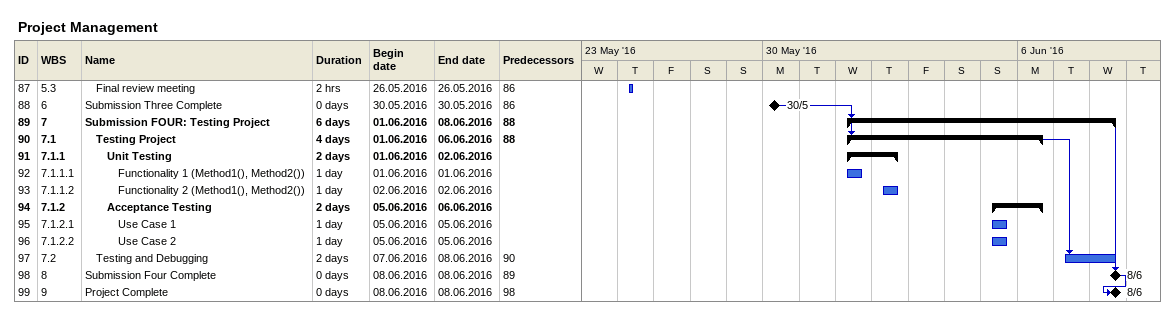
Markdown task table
Project Management

| ID | WBS | Task | Duration | Start | Finish | Predecessors |
|---|---|---|---|---|---|---|
| 87 | 5.3 | Final review meeting | 2h | 2016-05-26 | 2016-05-26 | 86 |
| 88 | 6 | Submission Three Complete | 0d | 2016-05-30 | 2016-05-30 | 86 |
| 89 | 7 | **Submission FOUR: Testing Project** | 6d | 2016-06-01 | 2016-06-08 | 88 |
| 90 | 7.1 | **Testing Project** | 4d | 2016-06-01 | 2016-06-06 | 88 |
| 91 | 7.1.1 | **Unit Testing** | 2d | 2016-06-01 | 2016-06-02 |  |
| 92 | 7.1.1.1 | Functionality 1 (Method1(), Method2()) | 1d | 2016-06-01 | 2016-06-01 |  |
| 93 | 7.1.1.2 | Functionality 2 (Method1(), Method2()) | 1d | 2016-06-02 | 2016-06-02 |  |
| 94 | 7.1.2 | **Acceptance Testing** | 2d | 2016-06-05 | 2016-06-06 |  |
| 95 | 7.1.2.1 | Use Case 1 | 1d | 2016-06-05 | 2016-06-05 |  |
| 96 | 7.1.2.2 | Use Case 2 | 1d | 2016-06-05 | 2016-06-05 |  |
| 97 | 7.2 | Testing and Debugging | 2d | 2016-06-07 | 2016-06-08 | 90 |
| 98 | 8 | Submission Four Complete | 0d | 2016-06-08 | 2016-06-08 | 89 |
| 99 | 9 | Project Complete | 0d | 2016-06-08 | 2016-06-08 | 98 |
